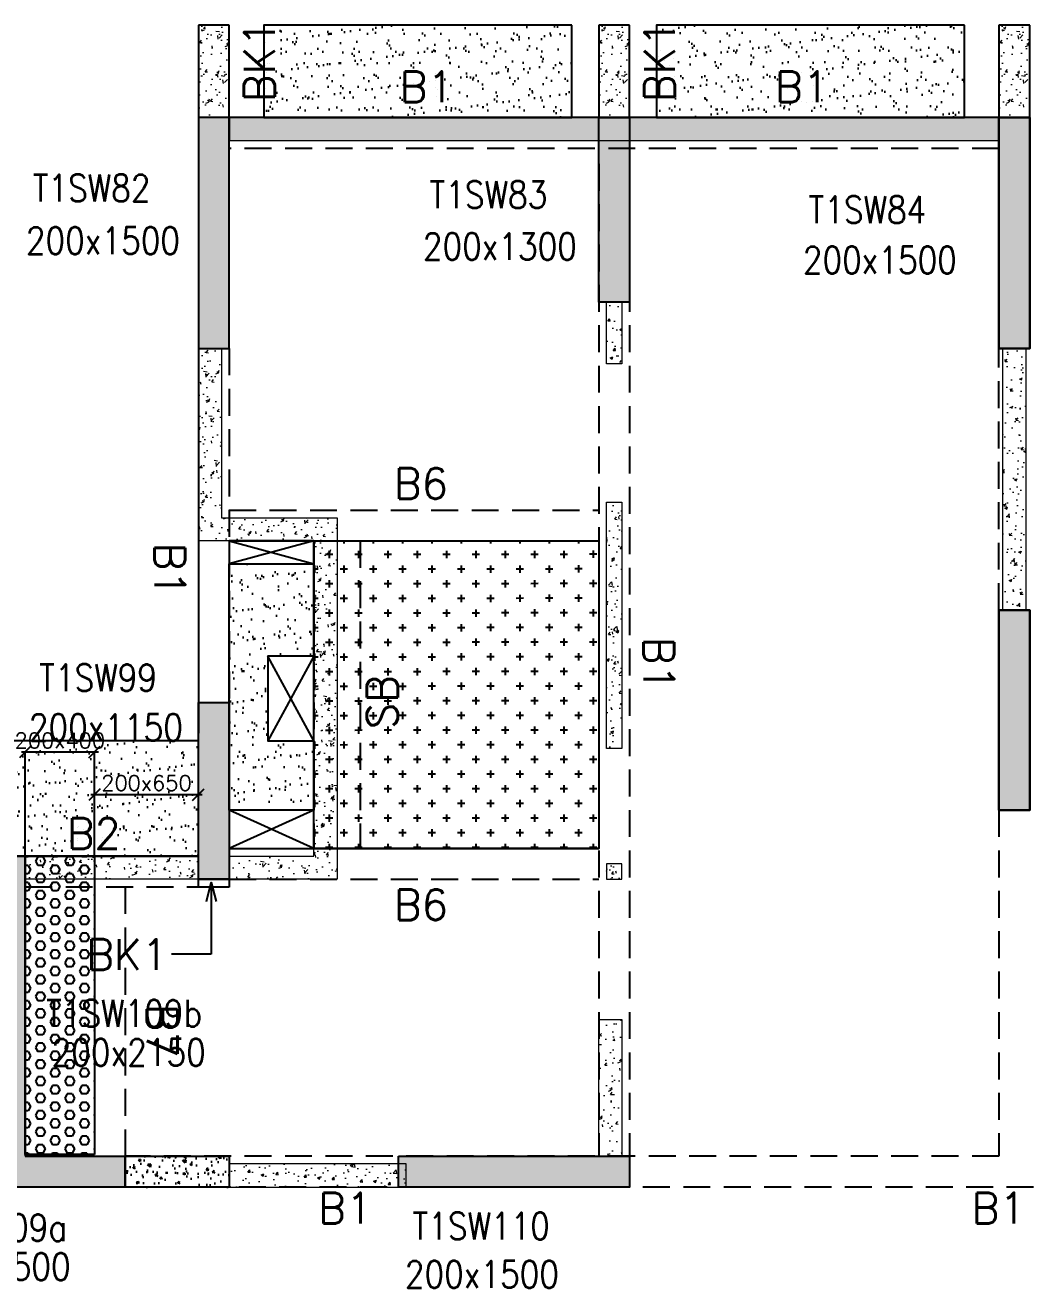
# Model space of a CAD drawing. Header units: millimetres. Extents: x 1078357 to 2594950, y -4969473 to -4636555.
# Drawn here: x 1864131 to 1870656, y -4655342 to -4647138 of the extents above; entities that cross this region are included whole.
import ezdxf

# ---------------------------------------------------------------- set-up
doc = ezdxf.new("R2010")
doc.units = ezdxf.units.MM
doc.header["$PDMODE"] = 35
for name, pattern in [('CONTINOUS', [0]), ('HIDDEN', [0.375, 0.25, -0.125]), ('New Retail block$0$CONTINOUS', [0])]:
    doc.linetypes.add(name, pattern=pattern)
doc.layers.get('0').update_dxf_attribs({"lineweight": 0})
doc.layers.get('Defpoints').update_dxf_attribs({"lineweight": 0})
for name, color, linetype, lineweight in [('A-_ANOTDIMA_D-', 6, 'Continuous', 13), ('COL. NO.', 30, 'Continuous', 25), ('COL. SIZE', 7, 'Continuous', 25), ('DIM', 9, 'Continuous', 25), ('HATCH', 8, 'Continuous', 30), ('RCC UPSTAND', 43, 'Continuous', 30), ('S-NON STR RCC WALL', 8, 'Continuous', 0)]:
    doc.layers.add(name, color=color, linetype=linetype, lineweight=lineweight)
for name, color, linetype in [('B-200x325', 201, 'HIDDEN'), ('B-200x375', 41, 'HIDDEN'), ('B-200x650', 241, 'HIDDEN'), ('B-300xSLAB THK.', 151, 'Continuous'), ('BK1-200x650', 241, 'HIDDEN'), ('DC BEAM NO.', 7, 'Continuous'), ('DROP SLAB', 8, 'Continuous'), ('NON STR. RCC WALL', 6, 'Continuous'), ('S-COLUMN_SHEAR WALL', 1, 'Continuous'), ('S-PROJECTION', 54, 'New Retail block$0$CONTINOUS'), ('SLAB FOLD', 8, 'Continuous')]:
    doc.layers.add(name, color=color, linetype=linetype)
doc.styles.add('Roman', font='romans')
doc.styles.add('ROMANS', font='romans.shx', dxfattribs={"width": 0.85})
doc.dimstyles.new('HARESH', dxfattribs={"dimtxt": 150, "dimasz": 75, "dimexe": 0, "dimexo": 0, "dimgap": 25, "dimtad": 1, "dimdec": 0, "dimdsep": 46, "dimtxsty": 'Roman', "dimblk": 'OBLIQUE', "dimcen": 225, "dimdle": 25, "dimclrd": 2, "dimclre": 2, "dimclrt": 7, "dimadec": 8, "dimazin": 1, "dimtfac": 1, "dimtdec": 0, "dimtmove": 0, "dimatfit": 0, "dimfxl": 1, "dimlwd": -1, "dimlwe": -1, "dimarcsym": 0})
pattern_1 = [(50, (-4526714.12, 23254837.94), (182.184669, -15.9390855), [19.05, -209.55]), (355, (-4526714.12, 23254837.94), (-35.2434214, 191.0568452), [15.24, -167.6405842]), (100.4514447, (-4526698.94, 23254836.6), (146.9412471, 175.1177519), [16.1900088, -178.0902446]), (46.1842, (-4526714.12, 23254888.74), (271.0790409, -42.042328), [28.575, -314.325]), (96.6355576, (-4526691.53, 23254885.23), (237.404134, 247.4261246), [24.2850231, -267.1356082]), (351.1841512, (-4526714.12, 23254888.74), (237.404134, 247.4261246), [22.859967, -251.459732]), (21, (-4526688.72, 23254876.04), (151.6143913, -102.2651982), [19.05, -209.55]), (326, (-4526688.72, 23254876.04), (61.8020283, 184.1879661), [15.24, -167.64]), (71.451445, (-4526676.08, 23254867.51), (213.4164193, 81.9227689), [16.1900088, -178.0899376]), (37.5, (-4526714.12, 23254837.935), (3.08860325, 84.55503887), [0, -165.608, 0, -170.18, 0, -168.275]), (7.5, (-4526714.12, 23254837.935), (66.8196625, 100.18057482), [0, -97.028, 0, -161.798, 0, -64.135]), (327.5, (-4526770.76, 23254837.935), (135.59059517, -5.728744), [0, -63.5, 0, -198.12, 0, -262.89]), (317.5, (-4526796.16, 23254837.94), (148.1291814, 25.42649103), [0, -82.55, 0, -131.572, 0, -186.69])]

# ---------------------------------------------------------------- blocks, each defined once
blk = doc.blocks.new('_Oblique')
at = {"color": 0, "linetype": 'ByBlock', "lineweight": -2}
blk.add_line((-0.5, -0.5), (0.5, 0.5), dxfattribs=at)
blk = doc.blocks.new('*D1458')
at = {"layer": 'Defpoints', "color": 0, "ltscale": 700, "transparency": 16777216}
for p in [(1864581.1, -4651860.5), (1864131, -4652537.3, 0), (1864581.1, -4652537.2, 0)]:
    blk.add_point(p, dxfattribs=at)
at = {"layer": 'DIM', "color": 2, "ltscale": 700, "transparency": 16777216}
for p, q in [((1864106, -4651860.5), (1864606.1, -4651860.5)), ((1864131, -4652537.3), (1864131, -4651860.5)), ((1864581.1, -4652537.2), (1864581.1, -4651860.5))]:
    blk.add_line(p, q, dxfattribs=at)
at = {"layer": 'DIM', "color": 2, "ltscale": 700, "transparency": 16777216, "xscale": 75, "yscale": 75, "zscale": 75, "rotation": 180}
blk.add_blockref('_Oblique', (1864131, -4651860.5), dxfattribs=at)
at = {"layer": 'DIM', "color": 2, "ltscale": 700, "transparency": 16777216, "xscale": 75, "yscale": 75, "zscale": 75}
blk.add_blockref('_Oblique', (1864581.1, -4651860.5), dxfattribs=at)
at = {"layer": 'DIM', "color": 7, "ltscale": 700, "transparency": 16777216, "insert": (1864356, -4651785.5), "char_height": 150, "attachment_point": 5, "style": 'Roman'}
blk.add_mtext('{\\H0.666667x;200x400}', dxfattribs=at)
blk = doc.blocks.new('*D1459')
at = {"layer": 'Defpoints', "color": 0, "ltscale": 700, "transparency": 16777216}
for p in [(1865256, -4652137.2), (1864581.1, -4652537.2, 0), (1865256, -4652537.2, 0)]:
    blk.add_point(p, dxfattribs=at)
at = {"layer": 'DIM', "color": 2, "ltscale": 700, "transparency": 16777216}
for p, q in [((1864556.1, -4652137.2), (1865281, -4652137.2)), ((1864581.1, -4652537.2), (1864581.1, -4652137.2)), ((1865256, -4652537.2), (1865256, -4652137.2))]:
    blk.add_line(p, q, dxfattribs=at)
at = {"layer": 'DIM', "color": 2, "ltscale": 700, "transparency": 16777216, "xscale": 75, "yscale": 75, "zscale": 75, "rotation": 180}
blk.add_blockref('_Oblique', (1864581.1, -4652137.2), dxfattribs=at)
at = {"layer": 'DIM', "color": 2, "ltscale": 700, "transparency": 16777216, "xscale": 75, "yscale": 75, "zscale": 75}
blk.add_blockref('_Oblique', (1865256, -4652137.2), dxfattribs=at)
at = {"layer": 'DIM', "color": 7, "ltscale": 700, "transparency": 16777216, "insert": (1864918.5, -4652062.2), "char_height": 150, "attachment_point": 5, "style": 'Roman'}
blk.add_mtext('{\\H0.666667x;200x650}', dxfattribs=at)
blk = doc.blocks.new('G$CD63B60BD')
at = {"layer": 'COL. NO.', "linetype": 'Continuous', "style": 'ROMANS', "width": 0.85}
for s, p in [('T1SW82', (51473.7, 15355.1, -320.4)), ('T1SW83', (54051.3, 15312.4, -320.4)), ('T1SW84', (56513, 15214, -320.4)), ('T1SW99', (51515.8, 12172.6, -320.4)), ('T1SW109b', (51560.1, 9990.9, -320.4)), ('T1SW110', (53940.3, 8609.2, -320.4)), ('T1SW109a', (50682.7, 8599.4, -320.4))]:
    blk.add_text(s, height=175, dxfattribs=at).set_placement(p)
at = {"layer": 'COL. SIZE', "linetype": 'Continuous', "style": 'ROMANS', "width": 0.85}
for s, p in [('200x1500', (51429.5, 15013.4, -320.4)), ('200x1300', (54007.9, 14974.9, -320.4)), ('200x1500', (56476.2, 14886.5, -320.4)), ('200x1150', (51448.7, 11849.2, -320.4)), ('200x2150', (51596.4, 9737.5, -320.4)), ('200x1500', (50719, 8346, -320.4)), ('200x1500', (53891.1, 8295.7, -320.4))]:
    blk.add_text(s, height=175, dxfattribs=at).set_placement(p)

msp = doc.modelspace()

# ---------------------------------------------------------------- hatches: boundary and pattern name
at = {"layer": 'DROP SLAB'}
h = msp.add_hatch(dxfattribs=at)
h.set_pattern_fill('CROSS', color=8, scale=15, angle=179.96921)
h.set_pattern_definition([(180.03079016, (-1451735.6, 9389968.63), (-95.1987999, -95.3011726), [47.625, -142.875]), (270.03079016, (-1451759.43, 9389992.43), (95.3011726, -95.1987999), [47.625, -142.875])])
h.paths.add_polyline_path([(1866006.1, -4650488.1), (1867856.1, -4650488.1), (1867856.1, -4652487.9), (1866006.1, -4652487.9)])
at = {"layer": 'HATCH'}
h = msp.add_hatch(dxfattribs=at)
h.set_pattern_fill('AR-SAND', color=8, scale=3, angle=179.97015)
h.set_pattern_definition([(37.4701541, (-1067077.19, 9339832.47), (-4.7236114, 146.8264517), [0, -115.824, 0, -129.54, 0, -123.825]), (7.4701541, (-1067077.2, 9339832.47), (134.9689868, 214.9772528), [0, -62.484, 0, -104.394, 0, -40.005]), (327.4701541, (-1067170.92, 9339832.52), (237.2979035, 0.3075449), [0, -38.1, 0, -137.16, 0, -179.07]), (317.4701541, (-1067170.92, 9339832.52), (229.1017424, 66.759465), [0, -19.05, 0, -89.916, 0, -102.87])])
h.paths.add_polyline_path([(1867681.4, -4647137.8), (1865681.4, -4647137.8), (1865681.4, -4647737.8), (1867681.4, -4647737.8)])
h = msp.add_hatch(dxfattribs=at)
h.set_pattern_fill('AR-SAND', color=8, scale=3, angle=179.97015)
h.set_pattern_definition([(37.4701541, (-1069627.19, 9339832.47), (-4.7236114, 146.8264517), [0, -115.824, 0, -129.54, 0, -123.825]), (7.4701541, (-1069627.2, 9339832.47), (134.9689868, 214.9772528), [0, -62.484, 0, -104.394, 0, -40.005]), (327.4701541, (-1069720.92, 9339832.52), (237.2979035, 0.3075449), [0, -38.1, 0, -137.16, 0, -179.07]), (317.4701541, (-1069720.92, 9339832.52), (229.1017424, 66.759465), [0, -19.05, 0, -89.916, 0, -102.87])])
h.paths.add_polyline_path([(1870231.4, -4647137.8), (1868231.4, -4647137.8), (1868231.4, -4647737.8), (1870231.4, -4647737.8)])
h = msp.add_hatch(dxfattribs=at)
h.set_pattern_fill('AR-SAND', color=8, scale=3, angle=179.97015)
h.set_pattern_definition([(37.47015413, (-3169426.86, 18707870.84), (-4.72361136, 146.8264517), [0, -115.824, 0, -129.54, 0, -123.825]), (7.4701541, (-3169426.86, 18707870.84), (134.9689868, 214.9772528), [0, -62.484, 0, -104.394, 0, -40.005]), (327.4701541, (-3169520.58, 18707870.89), (237.2979035, 0.3075449), [0, -38.1, 0, -137.16, 0, -179.07]), (317.4701541, (-3169520.58, 18707870.9), (229.1017424, 66.759465), [0, -19.05, 0, -89.916, 0, -102.87])])
h.paths.add_polyline_path([(1865456.1, -4650637.8), (1866006.1, -4650637.8), (1866006.1, -4651237.8), (1865706.1, -4651237.8), (1865706.1, -4651787.8), (1866006.1, -4651787.7), (1866006.1, -4652237.8), (1865456.1, -4652237.8)])
h = msp.add_hatch(dxfattribs=at)
h.set_pattern_fill('AR-SAND', color=8, scale=3, angle=179.97015)
h.set_pattern_definition([(37.4701541, (-2159001.82, 14023801.6), (-4.72361136, 146.8264517), [0, -115.824, 0, -129.54, 0, -123.825]), (7.4701541, (-2159001.82, 14023801.6), (134.9689868, 214.9772528), [0, -62.484, 0, -104.394, 0, -40.005]), (327.4701541, (-2159095.54, 14023801.65), (237.2979035, 0.3075449), [0, -38.1, 0, -137.16, 0, -179.07]), (317.4701541, (-2159095.54, 14023801.65), (229.1017424, 66.759465), [0, -19.05, 0, -89.916, 0, -102.87])])
h.paths.add_polyline_path([(1865256.1, -4651787.7), (1862806.1, -4651787.7), (1862806.4, -4652537.8), (1865256.4, -4652537.8)])
h = msp.add_hatch(dxfattribs=at)
h.set_pattern_fill('AR-SAND', color=8, scale=3, angle=179.97015)
h.set_pattern_definition([(37.4701541, (-2159001.91, 14023801.62), (-4.72361136, 146.8264517), [0, -115.824, 0, -129.54, 0, -123.825]), (7.4701541, (-2159001.9, 14023801.62), (134.9689868, 214.9772528), [0, -62.484, 0, -104.394, 0, -40.005]), (327.4701541, (-2159095.63, 14023801.67), (237.2979035, 0.3075449), [0, -38.1, 0, -137.16, 0, -179.07]), (317.4701541, (-2159095.63, 14023801.67), (229.1017424, 66.759465), [0, -19.05, 0, -89.916, 0, -102.87])])
h.paths.add_polyline_path([(1865256.4, -4651937.7), (1862806.3, -4651937.7), (1862806.4, -4652537.7), (1865256.4, -4652537.7)])
at = {"layer": 'RCC UPSTAND'}
h = msp.add_hatch(dxfattribs=at)
h.set_pattern_fill('AR-CONC', color=8, scale=20, angle=90)
h.set_pattern_definition([(140, (-1332718.86, -7191907.34), (12.550427, 143.4520365), [15, -165]), (85, (-1332718.86, -7191907.34), (-150.438427, -27.7502667), [12, -132]), (190.4514445, (-1332717.82, -7191895.39), (-137.887998, 115.7017693), [12.7480384, -140.2284224]), (136.1842, (-1332758.86, -7191907.34), (33.103856, 213.448266), [22.5, -247.5]), (186.6356355, (-1332756.1, -7191889.55), (-194.82372, 186.932389), [19.122068, -210.342752]), (81.184164, (-1332758.86, -7191907.34), (-194.82372, 186.932389), [18, -198]), (111, (-1332748.86, -7191887.34), (80.523778, 119.3814104), [15, -165]), (56, (-1332748.86, -7191887.34), (-145.030009, 48.6630664), [12, -132]), (161.4514447, (-1332742.15, -7191877.39), (-64.5062306, 168.0444753), [12.748038, -140.2284224]), (127.5, (-1332718.865, -7191907.34), (-66.57877077, 2.43197106), [0, -130.4, 0, -134, 0, -132.5]), (97.5, (-1332718.865, -7191907.34), (-78.8823424, 52.6139075), [0, -76.4, 0, -127.4, 0, -50.5]), (57.5, (-1332718.865, -7191951.94), (4.51097435, 106.7644872), [0, -50, 0, -156, 0, -207]), (47.5, (-1332718.865, -7191971.94), (-20.0209965, 116.6372339), [0, -65, 0, -103.6, 0, -147])])
h.paths.add_polyline_path([(1864781.1, -4654487.7), (1865456.1, -4654487.7), (1865456.1, -4654687.7), (1864781.1, -4654687.7)])
at = {"layer": 'S-COLUMN_SHEAR WALL', "lineweight": 25, "extrusion": (1.00316e-06, 1.91639e-11, 1)}
h = msp.add_hatch(color=1, dxfattribs=at)
h.dxf.hatch_style = 1
h.paths.add_polyline_path([(1865456.1, -4647737.8), (1865256.1, -4647737.8), (1865256.1, -4649237.8), (1865456.1, -4649237.8)])
at = {"layer": 'S-COLUMN_SHEAR WALL', "lineweight": 25}
h = msp.add_hatch(color=1, dxfattribs=at)
h.dxf.hatch_style = 1
h.paths.add_polyline_path([(1867856.1, -4648937.8), (1868056.1, -4648937.8), (1868056.1, -4647737.8), (1867856.1, -4647737.8)])
at = {"layer": 'S-COLUMN_SHEAR WALL', "lineweight": 25, "extrusion": (-1.00316e-06, 2.11765e-11, 1)}
h = msp.add_hatch(color=1, dxfattribs=at)
h.dxf.hatch_style = 1
h.paths.add_polyline_path([(1870456.1, -4647737.8), (1870656.1, -4647737.8), (1870656.1, -4649237.8), (1870456.1, -4649237.8)])
at = {"layer": 'S-COLUMN_SHEAR WALL', "lineweight": 25, "extrusion": (1.00316e-06, 1.91639e-11, 1)}
h = msp.add_hatch(color=1, dxfattribs=at)
h.dxf.hatch_style = 1
h.paths.add_polyline_path([(1870656.1, -4647737.8), (1870456.1, -4647737.8), (1870456.1, -4649237.8), (1870656.1, -4649237.8)])
at = {"layer": 'S-COLUMN_SHEAR WALL', "lineweight": 25, "extrusion": (-1.00316e-06, 2.11765e-11, 1)}
h = msp.add_hatch(color=1, dxfattribs=at)
h.dxf.hatch_style = 1
h.paths.add_polyline_path([(1870456.1, -4652237.8), (1870656.1, -4652237.8), (1870656.1, -4650937.8), (1870456.1, -4650937.8)])
at = {"layer": 'S-COLUMN_SHEAR WALL', "lineweight": 25, "extrusion": (1.00316e-06, 1.91639e-11, 1)}
h = msp.add_hatch(color=1, dxfattribs=at)
h.dxf.hatch_style = 1
h.paths.add_polyline_path([(1870656.1, -4652237.8), (1870456.1, -4652237.8), (1870456.1, -4650937.8), (1870656.1, -4650937.8)])
h = msp.add_hatch(color=1, dxfattribs=at)
h.dxf.hatch_style = 1
h.paths.add_polyline_path([(1865456.1, -4652687.8), (1865256.1, -4652687.8), (1865256.1, -4651537.8), (1865456.1, -4651537.8)])
h = msp.add_hatch(color=1, dxfattribs=at)
h.dxf.hatch_style = 1
h.paths.add_polyline_path([(1864131.1, -4654487.8), (1864781.1, -4654487.8), (1864781.1, -4654687.8), (1863931.1, -4654687.8), (1863931.1, -4652537.8), (1864131.1, -4652537.8)])
at = {"layer": 'S-COLUMN_SHEAR WALL', "lineweight": 25}
h = msp.add_hatch(color=1, dxfattribs=at)
h.dxf.hatch_style = 1
h.paths.add_polyline_path([(1866556.1, -4654487.8), (1868056.1, -4654487.8), (1868056.1, -4654687.8), (1866556.1, -4654687.8)])
at = {"layer": 'S-NON STR RCC WALL'}
h = msp.add_hatch(dxfattribs=at)
h.set_pattern_fill('AR-CONC', color=256, angle=180)
h.set_pattern_definition([(50, (-6668588.66, 32907950.42), (182.184669, -15.93908554), [19.05, -209.55]), (355, (-6668588.66, 32907950.42), (-35.2434214, 191.0568452), [15.24, -167.6405842]), (100.4514447, (-6668573.48, 32907949.1), (146.9412471, 175.1177519), [16.1900088, -178.0902446]), (46.1842, (-6668588.66, 32908001.22), (271.0790409, -42.0423279), [28.575, -314.325]), (96.6355576, (-6668566.08, 32907997.72), (237.404134, 247.4261246), [24.2850231, -267.1356082]), (351.1841512, (-6668588.66, 32908001.22), (237.404134, 247.4261246), [22.859967, -251.459732]), (21, (-6668563.26, 32907988.52), (151.61439127, -102.2651982), [19.05, -209.55]), (326, (-6668563.26, 32907988.52), (61.80202835, 184.1879661), [15.24, -167.64]), (71.451445, (-6668550.63, 32907980), (213.4164193, 81.9227689), [16.1900088, -178.0899376]), (37.5, (-6668588.665, 32907950.424), (3.08860325, 84.55503887), [0, -165.608, 0, -170.18, 0, -168.275]), (7.5, (-6668588.665, 32907950.42), (66.8196625, 100.18057482), [0, -97.028, 0, -161.798, 0, -64.135]), (327.5, (-6668645.31, 32907950.424), (135.59059517, -5.72874399), [0, -63.5, 0, -198.12, 0, -262.89]), (317.5, (-6668670.71, 32907950.42), (148.1291814, 25.42649103), [0, -82.55, 0, -131.572, 0, -186.69])])
h.paths.add_polyline_path([(1865456.1, -4647737.8), (1865456.1, -4647137.8), (1865256.1, -4647137.8), (1865256.1, -4647737.8), (1865456.1, -4647737.8)], is_closed=False)
h = msp.add_hatch(dxfattribs=at)
h.set_pattern_fill('AR-CONC', color=256, angle=180)
h.set_pattern_definition([(50, (-6665988.69, 32907950.43), (182.184669, -15.93908554), [19.05, -209.55]), (355, (-6665988.69, 32907950.43), (-35.2434214, 191.0568452), [15.24, -167.6405842]), (100.4514447, (-6665973.5, 32907949.1), (146.9412471, 175.1177519), [16.1900088, -178.0902446]), (46.1842, (-6665988.69, 32908001.23), (271.0790409, -42.0423279), [28.575, -314.325]), (96.6355576, (-6665966.1, 32907997.73), (237.404134, 247.4261246), [24.2850231, -267.1356082]), (351.1841512, (-6665988.69, 32908001.23), (237.404134, 247.4261246), [22.859967, -251.459732]), (21, (-6665963.29, 32907988.53), (151.61439127, -102.2651982), [19.05, -209.55]), (326, (-6665963.29, 32907988.53), (61.80202835, 184.1879661), [15.24, -167.64]), (71.451445, (-6665950.65, 32907980), (213.4164193, 81.9227689), [16.1900088, -178.0899376]), (37.5, (-6665988.685, 32907950.43), (3.08860325, 84.55503887), [0, -165.608, 0, -170.18, 0, -168.275]), (7.5, (-6665988.685, 32907950.43), (66.8196625, 100.18057482), [0, -97.028, 0, -161.798, 0, -64.135]), (327.5, (-6666045.33, 32907950.43), (135.59059517, -5.72874399), [0, -63.5, 0, -198.12, 0, -262.89]), (317.5, (-6666070.73, 32907950.43), (148.1291814, 25.42649103), [0, -82.55, 0, -131.572, 0, -186.69])])
h.paths.add_polyline_path([(1868056.1, -4647737.8), (1868056.1, -4647137.8), (1867856.1, -4647137.8), (1867856.1, -4647737.8), (1868056.1, -4647737.8)], is_closed=False)
h = msp.add_hatch(dxfattribs=at)
h.set_pattern_fill('AR-CONC', color=256, angle=180)
h.set_pattern_definition([(50, (-6663388.69, 32907950.45), (182.184669, -15.93908554), [19.05, -209.55]), (355, (-6663388.69, 32907950.45), (-35.2434214, 191.0568452), [15.24, -167.6405842]), (100.4514447, (-6663373.5, 32907949.13), (146.9412471, 175.1177519), [16.1900088, -178.0902446]), (46.1842, (-6663388.69, 32908001.25), (271.0790409, -42.0423279), [28.575, -314.325]), (96.6355576, (-6663366.1, 32907997.75), (237.404134, 247.4261246), [24.2850231, -267.1356082]), (351.1841512, (-6663388.69, 32908001.25), (237.404134, 247.4261246), [22.859967, -251.459732]), (21, (-6663363.29, 32907988.55), (151.61439127, -102.2651982), [19.05, -209.55]), (326, (-6663363.29, 32907988.55), (61.80202835, 184.1879661), [15.24, -167.64]), (71.451445, (-6663350.65, 32907980.03), (213.4164193, 81.9227689), [16.1900088, -178.0899376]), (37.5, (-6663388.685, 32907950.455), (3.08860325, 84.55503887), [0, -165.608, 0, -170.18, 0, -168.275]), (7.5, (-6663388.69, 32907950.455), (66.8196625, 100.18057482), [0, -97.028, 0, -161.798, 0, -64.135]), (327.5, (-6663445.33, 32907950.455), (135.59059517, -5.72874399), [0, -63.5, 0, -198.12, 0, -262.89]), (317.5, (-6663470.73, 32907950.45), (148.1291814, 25.42649103), [0, -82.55, 0, -131.572, 0, -186.69])])
h.paths.add_polyline_path([(1870656.1, -4647737.7), (1870656.1, -4647137.7), (1870456.1, -4647137.7), (1870456.1, -4647737.7), (1870656.1, -4647737.7)], is_closed=False)
h = msp.add_hatch(dxfattribs=at)
h.set_pattern_fill('AR-CONC', color=256, angle=180)
h.set_pattern_definition([(50, (-5623938.83, 27938857.12), (182.184669, -15.93908554), [19.05, -209.55]), (355, (-5623938.83, 27938857.12), (-35.2434214, 191.0568452), [15.24, -167.6405842]), (100.4514447, (-5623923.65, 27938855.8), (146.9412471, 175.1177519), [16.1900088, -178.0902446]), (46.1842, (-5623938.83, 27938907.92), (271.0790409, -42.042328), [28.575, -314.325]), (96.6355576, (-5623916.24, 27938904.42), (237.404134, 247.4261246), [24.2850231, -267.1356082]), (351.1841512, (-5623938.83, 27938907.92), (237.404134, 247.4261246), [22.859967, -251.459732]), (21, (-5623913.43, 27938895.22), (151.6143913, -102.2651982), [19.05, -209.55]), (326, (-5623913.43, 27938895.22), (61.8020283, 184.1879661), [15.24, -167.64]), (71.451445, (-5623900.8, 27938886.7), (213.4164193, 81.9227689), [16.1900088, -178.0899376]), (37.5, (-5623938.834, 27938857.12), (3.08860325, 84.55503887), [0, -165.608, 0, -170.18, 0, -168.275]), (7.5, (-5623938.83, 27938857.12), (66.8196625, 100.18057482), [0, -97.028, 0, -161.798, 0, -64.135]), (327.5, (-5623995.476, 27938857.12), (135.59059517, -5.72874399), [0, -63.5, 0, -198.12, 0, -262.89]), (317.5, (-5624020.88, 27938857.12), (148.1291814, 25.42649103), [0, -82.55, 0, -131.572, 0, -186.69])])
h.paths.add_polyline_path([(1865459.3, -4647737.8), (1870456.4, -4647737.8), (1870456.4, -4647887.8), (1865459.3, -4647887.8)])
h = msp.add_hatch(dxfattribs=at)
h.set_pattern_fill('AR-CONC', color=256, angle=180)
h.set_pattern_definition([(50, (1867969.6, -4749442.22), (182.18467, -15.93909), [19.05, -209.55]), (355, (1867969.6, -4749442.22), (-35.24342, 191.05685), [15.24, -167.6406]), (100.45144, (1867984.78, -4749443.55), (146.94125, 175.11775), [16.19, -178.09024]), (46.1842, (1867969.6, -4749391.42), (271.07904, -42.04233), [28.575, -314.325]), (96.63556, (1867992.2, -4749394.93), (237.4041, 247.4261), [24.285, -267.1356]), (351.18415, (1867969.6, -4749391.42), (237.4041, 247.4261), [22.86, -251.4597]), (21, (1867995, -4749404.12), (151.6144, -102.2652), [19.05, -209.55]), (326, (1867995, -4749404.12), (61.80203, 184.18797), [15.24, -167.64]), (71.45144, (1868007.64, -4749412.65), (213.41642, 81.92277), [16.19, -178.08994]), (37.5, (1867969.6, -4749442.225), (3.088603, 84.55504), [0, -165.608, 0, -170.18, 0, -168.275]), (7.5, (1867969.6, -4749442.225), (66.81966, 100.180575), [0, -97.028, 0, -161.798, 0, -64.135]), (327.5, (1867912.96, -4749442.225), (135.590595, -5.728744), [0, -63.5, 0, -198.12, 0, -262.89]), (317.5, (1867887.56, -4749442.22), (148.12918, 25.42649), [0, -82.55, 0, -131.572, 0, -186.69])])
h.paths.add_polyline_path([(1867906.3, -4648937.8), (1868006.3, -4648937.8), (1868006.3, -4649337.8), (1867906.3, -4649337.8)])
h = msp.add_hatch(dxfattribs=at)
h.set_pattern_fill('AR-CONC', color=256, angle=180)
h.set_pattern_definition(pattern_1)
h.paths.add_polyline_path([(1866156.4, -4650337.8), (1866156.4, -4652687.8), (1865456.4, -4652687.8), (1865456.4, -4652537.8), (1866006.4, -4652537.8), (1866006.4, -4650487.8), (1865256.4, -4650487.8), (1865256.4, -4649237.7), (1865406.4, -4649237.7), (1865406.4, -4650337.8)])
at = {"layer": 'S-NON STR RCC WALL', "ltscale": 700}
h = msp.add_hatch(dxfattribs=at)
h.set_pattern_fill('AR-CONC', color=256)
h.set_pattern_definition([(50, (737365.26, -65139.46), (182.184669, -15.9390855), [19.05, -209.55]), (355, (737365.26, -65139.46), (-35.2434214, 191.056845), [15.24, -167.640584]), (100.4514447, (737380.45, -65140.8), (146.941247, 175.117752), [16.190009, -178.0902446]), (46.1842, (737365.26, -65088.66), (271.079041, -42.042328), [28.575, -314.325]), (96.6355576, (737387.85, -65092.17), (237.404134, 247.426125), [24.285023, -267.135608]), (351.184151, (737365.26, -65088.66), (237.404134, 247.426125), [22.859967, -251.459732]), (21, (737390.66, -65101.36), (151.6143913, -102.265198), [19.05, -209.55]), (326, (737390.66, -65101.36), (61.802028, 184.187966), [15.24, -167.64]), (71.451445, (737403.3, -65109.89), (213.416419, 81.922769), [16.190009, -178.0899376]), (37.5, (737365.264, -65139.464), (3.08860325, 84.5550389), [0, -165.608, 0, -170.18, 0, -168.275]), (7.5, (737365.26, -65139.46), (66.8196625, 100.1805748), [0, -97.028, 0, -161.798, 0, -64.135]), (327.5, (737308.62, -65139.464), (135.5905952, -5.728744), [0, -63.5, 0, -198.12, 0, -262.89]), (317.5, (737283.22, -65139.46), (148.1291814, 25.426491), [0, -82.55, 0, -131.572, 0, -186.69])])
h.paths.add_polyline_path([(1870481.3, -4649237.7), (1870631.3, -4649237.7), (1870631.3, -4650937.7), (1870481.3, -4650937.7)])
at = {"layer": 'S-NON STR RCC WALL'}
h = msp.add_hatch(dxfattribs=at)
h.set_pattern_fill('AR-CONC', color=256, angle=180)
h.set_pattern_definition([(50, (2965194.32, -9433461.41), (182.184669, -15.9390855), [19.05, -209.55]), (355, (2965194.32, -9433461.41), (-35.2434214, 191.056845), [15.24, -167.640584]), (100.4514447, (2965209.5, -9433462.74), (146.941247, 175.117752), [16.190009, -178.0902446]), (46.1842, (2965194.32, -9433410.61), (271.079041, -42.042328), [28.575, -314.325]), (96.6355576, (2965216.9, -9433414.12), (237.404134, 247.426125), [24.285023, -267.135608]), (351.184151, (2965194.32, -9433410.6), (237.404134, 247.426125), [22.859967, -251.459732]), (21, (2965219.72, -9433423.31), (151.6143913, -102.265198), [19.05, -209.55]), (326, (2965219.72, -9433423.31), (61.802028, 184.187966), [15.24, -167.64]), (71.451445, (2965232.35, -9433431.83), (213.416419, 81.922769), [16.190009, -178.0899376]), (37.5, (2965194.32, -9433461.41), (3.08860325, 84.5550389), [0, -165.608, 0, -170.18, 0, -168.275]), (7.5, (2965194.32, -9433461.41), (66.8196625, 100.1805748), [0, -97.028, 0, -161.798, 0, -64.135]), (327.5, (2965137.675, -9433461.41), (135.5905952, -5.728744), [0, -63.5, 0, -198.12, 0, -262.89]), (317.5, (2965112.28, -9433461.41), (148.1291814, 25.426491), [0, -82.55, 0, -131.572, 0, -186.69])])
h.paths.add_polyline_path([(1867906.3, -4650237.8), (1868006.3, -4650237.8), (1868006.3, -4651837.8), (1867906.3, -4651837.8)])
h = msp.add_hatch(dxfattribs=at)
h.set_pattern_fill('AR-CONC', color=256, angle=180)
h.set_pattern_definition(pattern_1)
h.paths.add_polyline_path([(1864131.3, -4652537.8), (1865256.3, -4652537.8), (1865256.3, -4652687.8), (1864131.3, -4652687.8)])
h = msp.add_hatch(dxfattribs=at)
h.set_pattern_fill('AR-CONC', color=256, angle=180)
h.set_pattern_definition([(50, (2965181.1, -9434826.08), (182.184669, -15.9390855), [19.05, -209.55]), (355, (2965181.1, -9434826.08), (-35.2434214, 191.056845), [15.24, -167.640584]), (100.4514447, (2965196.29, -9434827.4), (146.941247, 175.117752), [16.190009, -178.0902446]), (46.1842, (2965181.1, -9434775.28), (271.079041, -42.042328), [28.575, -314.325]), (96.6355576, (2965203.7, -9434778.78), (237.404134, 247.426125), [24.285023, -267.135608]), (351.184151, (2965181.1, -9434775.28), (237.404134, 247.426125), [22.859967, -251.459732]), (21, (2965206.5, -9434787.98), (151.6143913, -102.265198), [19.05, -209.55]), (326, (2965206.5, -9434787.98), (61.802028, 184.187966), [15.24, -167.64]), (71.451445, (2965219.14, -9434796.5), (213.416419, 81.922769), [16.190009, -178.0899376]), (37.5, (2965181.1, -9434826.077), (3.08860325, 84.5550389), [0, -165.608, 0, -170.18, 0, -168.275]), (7.5, (2965181.1, -9434826.08), (66.8196625, 100.1805748), [0, -97.028, 0, -161.798, 0, -64.135]), (327.5, (2965124.46, -9434826.077), (135.5905952, -5.728744), [0, -63.5, 0, -198.12, 0, -262.89]), (317.5, (2965099.06, -9434826.08), (148.1291814, 25.426491), [0, -82.55, 0, -131.572, 0, -186.69])])
h.paths.add_polyline_path([(1867906.3, -4652687.8), (1868006.3, -4652687.8), (1868006.3, -4652587.8), (1867906.3, -4652587.8)])
h = msp.add_hatch(dxfattribs=at)
h.set_pattern_fill('AR-CONC', color=256, angle=180)
h.set_pattern_definition([(50, (-5583678.58, 27938857.12), (182.184669, -15.93908554), [19.05, -209.55]), (355, (-5583678.58, 27938857.12), (-35.2434214, 191.0568452), [15.24, -167.6405842]), (100.4514447, (-5583663.4, 27938855.79), (146.9412471, 175.1177519), [16.1900088, -178.0902446]), (46.1842, (-5583678.58, 27938907.92), (271.0790409, -42.042328), [28.575, -314.325]), (96.6355576, (-5583656, 27938904.4), (237.404134, 247.4261246), [24.2850231, -267.1356082]), (351.1841512, (-5583678.58, 27938907.92), (237.404134, 247.4261246), [22.859967, -251.459732]), (21, (-5583653.18, 27938895.22), (151.6143913, -102.2651982), [19.05, -209.55]), (326, (-5583653.18, 27938895.22), (61.8020283, 184.1879661), [15.24, -167.64]), (71.451445, (-5583640.54, 27938886.7), (213.4164193, 81.9227689), [16.1900088, -178.0899376]), (37.5, (-5583678.58, 27938857.115), (3.08860325, 84.55503887), [0, -165.608, 0, -170.18, 0, -168.275]), (7.5, (-5583678.58, 27938857.115), (66.8196625, 100.18057482), [0, -97.028, 0, -161.798, 0, -64.135]), (327.5, (-5583735.22, 27938857.115), (135.59059517, -5.72874399), [0, -63.5, 0, -198.12, 0, -262.89]), (317.5, (-5583760.62, 27938857.12), (148.1291814, 25.42649103), [0, -82.55, 0, -131.572, 0, -186.69])])
h.paths.add_polyline_path([(1867856.4, -4653597.8), (1868006.3, -4653597.8), (1868006.3, -4654487.7), (1867856.4, -4654487.7)])
at = {"layer": 'S-NON STR RCC WALL', "ltscale": 700}
h = msp.add_hatch(dxfattribs=at)
h.set_pattern_fill('AR-CONC', color=256)
h.set_pattern_definition([(50, (1834589.98, -4757708.7), (182.18467, -15.93909), [19.05, -209.55]), (355, (1834589.98, -4757708.7), (-35.24342, 191.05685), [15.24, -167.64058]), (100.45144, (1834605.16, -4757710.03), (146.94125, 175.11775), [16.19, -178.09024]), (46.1842, (1834589.98, -4757657.9), (271.07904, -42.04233), [28.575, -314.325]), (96.63556, (1834612.57, -4757661.4), (237.40413, 247.4261), [24.285, -267.1356]), (351.18415, (1834589.98, -4757657.9), (237.4041, 247.4261), [22.86, -251.4597]), (21, (1834615.38, -4757670.6), (151.6144, -102.2652), [19.05, -209.55]), (326, (1834615.38, -4757670.6), (61.80203, 184.18797), [15.24, -167.64]), (71.45144, (1834628.01, -4757679.13), (213.41642, 81.92277), [16.19, -178.08994]), (37.5, (1834589.98, -4757708.704), (3.088603, 84.55504), [0, -165.608, 0, -170.18, 0, -168.275]), (7.5, (1834589.98, -4757708.7), (66.81966, 100.180575), [0, -97.028, 0, -161.798, 0, -64.135]), (327.5, (1834533.34, -4757708.704), (135.590595, -5.728744), [0, -63.5, 0, -198.12, 0, -262.89]), (317.5, (1834507.94, -4757708.7), (148.12918, 25.42649), [0, -82.55, 0, -131.572, 0, -186.69])])
h.paths.add_polyline_path([(1866606.4, -4654537.8), (1865456.3, -4654537.8), (1865456.3, -4654687.8), (1866606.4, -4654687.8)])
at = {"layer": 'SLAB FOLD', "ltscale": 1000}
h = msp.add_hatch(dxfattribs=at)
h.set_pattern_fill('HEX', color=8, scale=10, angle=180)
h.set_pattern_definition([(180, (1815381.29, -4465732.775), (-7e-15, -54.992613), [31.75, -63.5]), (300, (1815381.29, -4465732.775), (47.625, 27.496307), [31.75, -63.5]), (240, (1815349.54, -4465732.775), (47.625, -27.496307), [31.75, -63.5])])
h.paths.add_polyline_path([(1864131.7, -4654477.2), (1864581.7, -4654477.2), (1864581.7, -4652537.8), (1864131.7, -4652537.8)])

# ---------------------------------------------------------------- linework, layer by layer
at = {"layer": 'B-200x325', "ltscale": 700}
for p, q in [((1865456.1, -4650288.1, 0), (1867856.1, -4650288.1, 0)), ((1865456.2, -4652687.9, 0), (1867856.1, -4652687.9, 0))]:
    msp.add_line(p, q, dxfattribs=at)
at = {"layer": 'B-200x325', "linetype": 'Continuous', "ltscale": 700}
for p, q in [((1865456.1, -4650488.1, 0), (1867856.1, -4650488.1, 0)), ((1865456.2, -4652487.9, 0), (1867856.1, -4652487.9, 0))]:
    msp.add_line(p, q, dxfattribs=at)
at = {"layer": 'B-200x375', "linetype": 'Continuous', "ltscale": 700}
msp.add_line((1864581.2, -4652737.9, 0), (1864581.2, -4654477.2, 0), dxfattribs=at)
at = {"layer": 'B-200x375', "ltscale": 700}
msp.add_line((1864781.2, -4652737.9, 0), (1864781.2, -4654487.9, 0), dxfattribs=at)
at = {"layer": 'B-200x650', "linetype": 'CONTINOUS', "ltscale": 700}
for p, q in [((1865456.1, -4647137.7, 0), (1865256.1, -4647137.7, 0)), ((1865256.1, -4647137.7, 0), (1865256.1, -4647737.7, 0)), ((1865456.1, -4647737.7, 0), (1865456.1, -4647137.7, 0)), ((1868056.1, -4647137.8, 0), (1867856.1, -4647137.8, 0)), ((1867856.1, -4647137.8, 0), (1867856.1, -4647737.8, 0)), ((1868056.1, -4647737.8, 0), (1868056.1, -4647137.8, 0)), ((1870656.1, -4647137.7, 0), (1870456.1, -4647137.7, 0)), ((1870456.1, -4647137.7, 0), (1870456.1, -4647737.7, 0)), ((1870656.1, -4647737.7, 0), (1870656.1, -4647137.7, 0)), ((1870456.4, -4647737.8, 0), (1865456.4, -4647737.8, 0)), ((1865256.4, -4649237.7, 0), (1865256.4, -4651737.8, 0)), ((1865256.4, -4652537.7, 0), (1862806.4, -4652537.7, 0))]:
    msp.add_line(p, q, dxfattribs=at)
at = {"layer": 'B-200x650', "linetype": 'HIDDEN', "ltscale": 700}
for p, q in [((1870456.4, -4647937.8, 0), (1865456.4, -4647937.8, 0)), ((1867856.3, -4648037.8, 0), (1867856.3, -4654487.7, 0)), ((1868056.3, -4648037.8, 0), (1868056.3, -4654487.7, 0)), ((1865456.4, -4649237.7, 0), (1865456.4, -4651737.8, 0)), ((1870456.4, -4650937.7, 0), (1870456.4, -4649237.7, 0)), ((1870456.3, -4652237.8, 0), (1870456.3, -4654487.8, 0)), ((1864131.4, -4652737.7, 0), (1865256.4, -4652737.7, 0)), ((1870456.3, -4654487.7, 0), (1864781.1, -4654487.7, 0)), ((1876981.1, -4654687.7, 0), (1864781.1, -4654687.7, 0))]:
    msp.add_line(p, q, dxfattribs=at)
at = {"layer": 'B-300xSLAB THK.', "linetype": 'HIDDEN', "ltscale": 700}
for p, q in [((1866006, -4650488, 0), (1866006, -4652487.8, 0)), ((1866306, -4650488, 0), (1866306, -4652487.8, 0))]:
    msp.add_line(p, q, dxfattribs=at)
at = {"layer": 'BK1-200x650', "linetype": 'Continuous', "ltscale": 700, "elevation": 0}
msp.add_lwpolyline([(1865456.4, -4652738), (1865256.4, -4652738), (1865256.4, -4652687.8), (1865456.4, -4652687.8)], close=True, dxfattribs=at)
at = {"layer": 'DROP SLAB', "color": 3, "linetype": 'CONTINOUS', "ltscale": 500}
for p, q in [((1865456.1, -4650487.8, 0), (1866006.1, -4650637.8, 0)), ((1866005.3, -4650488, 0), (1865456.1, -4650637.8, 0)), ((1866006.2, -4651237.8, 0), (1865706.1, -4651787.8, 0)), ((1866006.2, -4651787.8, 0), (1865706.1, -4651237.8, 0)), ((1866006.1, -4652487.8, 0), (1865456.1, -4652237.8, 0)), ((1866006.1, -4652237.8, 0), (1865456.3, -4652487.8, 0))]:
    msp.add_line(p, q, dxfattribs=at)
at = {"layer": 'DROP SLAB', "color": 3, "linetype": 'CONTINOUS', "ltscale": 500, "elevation": 0}
for points in [[(1866006.1, -4650488), (1865456.1, -4650488), (1865456.1, -4650637.8), (1866006.1, -4650637.8)], [(1866006.1, -4650488.1), (1867856.1, -4650488.1), (1867856.1, -4652487.9), (1866006.1, -4652487.9)], [(1866006.1, -4651237.8), (1865706.1, -4651237.8), (1865706.1, -4651787.8), (1866006.1, -4651787.8)], [(1866006.1, -4652237.8), (1865456.3, -4652237.8), (1865456.3, -4652487.8), (1866006.1, -4652487.8)]]:
    msp.add_lwpolyline(points, close=True, dxfattribs=at)
at = {"layer": 'NON STR. RCC WALL', "elevation": 0}
msp.add_lwpolyline([(1864781.1, -4654487.7), (1865456.1, -4654487.7), (1865456.1, -4654687.7), (1864781.1, -4654687.7)], close=True, dxfattribs=at)
at = {"layer": 'S-COLUMN_SHEAR WALL', "color": 1, "lineweight": 25, "extrusion": (1.00316e-06, 1.91639e-11, 1), "elevation": 1.9}
for points in [[(1865456.1, -4647737.8), (1865256.1, -4647737.8), (1865256.1, -4649237.8), (1865456.1, -4649237.8)], [(1870656.1, -4647737.8), (1870456.1, -4647737.8), (1870456.1, -4649237.8), (1870656.1, -4649237.8)], [(1870656.1, -4652237.8), (1870456.1, -4652237.8), (1870456.1, -4650937.8), (1870656.1, -4650937.8)], [(1865456.1, -4652687.8), (1865256.1, -4652687.8), (1865256.1, -4651537.8), (1865456.1, -4651537.8)]]:
    msp.add_lwpolyline(points, close=True, dxfattribs=at)
at = {"layer": 'S-COLUMN_SHEAR WALL', "color": 1, "lineweight": 25, "elevation": 0}
for points in [[(1867856.1, -4647737.8), (1868056.1, -4647737.8), (1868056.1, -4648937.8), (1867856.1, -4648937.8)], [(1866556.1, -4654487.8), (1868056.1, -4654487.8), (1868056.1, -4654687.8), (1866556.1, -4654687.8)]]:
    msp.add_lwpolyline(points, close=True, dxfattribs=at)
at = {"layer": 'S-COLUMN_SHEAR WALL', "color": 1, "lineweight": 25, "extrusion": (-1.00316e-06, 2.11765e-11, 1), "elevation": -1.9}
for points in [[(1870456.1, -4647737.8), (1870656.1, -4647737.8), (1870656.1, -4649237.8), (1870456.1, -4649237.8)], [(1870456.1, -4652237.8), (1870656.1, -4652237.8), (1870656.1, -4650937.8), (1870456.1, -4650937.8)]]:
    msp.add_lwpolyline(points, close=True, dxfattribs=at)
at = {"layer": 'S-COLUMN_SHEAR WALL', "color": 1, "lineweight": 25, "extrusion": (1.00316e-06, 1.91639e-11, 1), "elevation": 1.9}
msp.add_lwpolyline([(1864131.1, -4654487.8), (1864781.1, -4654487.8), (1864781.1, -4654687.8), (1863931.1, -4654687.8), (1863931.1, -4652537.8), (1864131.1, -4652537.8), (1864131.1, -4654487.8)], dxfattribs=at)
at = {"layer": 'S-NON STR RCC WALL', "elevation": 0}
for points in [[(1865459.3, -4647737.8), (1870456.4, -4647737.8), (1870456.4, -4647887.8), (1865459.3, -4647887.8)], [(1867906.3, -4648937.8), (1868006.3, -4648937.8), (1868006.3, -4649337.8), (1867906.3, -4649337.8)], [(1866156.4, -4650337.8), (1866156.4, -4652687.8), (1865456.4, -4652687.8), (1865456.4, -4652537.8), (1866006.4, -4652537.8), (1866006.4, -4650487.8), (1865256.4, -4650487.8), (1865256.4, -4649237.7), (1865406.4, -4649237.7), (1865406.4, -4650337.8)], [(1864131.3, -4652537.8), (1865256.3, -4652537.8), (1865256.3, -4652687.8), (1864131.3, -4652687.8)]]:
    msp.add_lwpolyline(points, close=True, dxfattribs=at)
at = {"layer": 'S-NON STR RCC WALL', "ltscale": 700, "elevation": 0}
for points in [[(1870481.3, -4649237.7), (1870631.3, -4649237.7), (1870631.3, -4650937.7), (1870481.3, -4650937.7)], [(1867906.3, -4650237.8), (1868006.3, -4650237.8), (1868006.3, -4651837.8), (1867906.3, -4651837.8)], [(1867906.3, -4652687.8), (1868006.3, -4652687.8), (1868006.3, -4652587.8), (1867906.3, -4652587.8)], [(1867856.4, -4653597.8), (1868006.3, -4653597.8), (1868006.3, -4654487.7), (1867856.4, -4654487.7)], [(1866606.4, -4654537.8), (1865456.3, -4654537.8), (1865456.3, -4654687.8), (1866606.4, -4654687.8)]]:
    msp.add_lwpolyline(points, close=True, dxfattribs=at)
at = {"layer": 'S-PROJECTION', "elevation": 0}
for points in [[(1867681.4, -4647137.8), (1865681.4, -4647137.8), (1865681.4, -4647737.8), (1867681.4, -4647737.8)], [(1870231.4, -4647137.8), (1868231.4, -4647137.8), (1868231.4, -4647737.8), (1870231.4, -4647737.8)], [(1865256.1, -4651787.7), (1862806.1, -4651787.7), (1862806.4, -4652537.8), (1865256.4, -4652537.8)]]:
    msp.add_lwpolyline(points, close=True, dxfattribs=at)
at = {"layer": 'SLAB FOLD', "color": 8, "ltscale": 1000, "elevation": 0}
msp.add_lwpolyline([(1865456.1, -4650637.8), (1866006.1, -4650637.8), (1866006.1, -4651237.8), (1865706.1, -4651237.8), (1865706.1, -4651787.8), (1866006.1, -4651787.7), (1866006.1, -4652237.8), (1865456.1, -4652237.8), (1865456.1, -4650637.8)], dxfattribs=at)
msp.add_lwpolyline([(1864581.5, -4654477.2), (1864131.3, -4654477.2), (1864131.3, -4652537.8), (1864581.5, -4652537.8)], close=True, dxfattribs=at)

# ---------------------------------------------------------------- block references
at = {"layer": 'A-_ANOTDIMA_D-', "color": 2, "ltscale": 700}
msp.add_blockref('G$CD63B60BD', (1812706.1, -4663637.8, 0), dxfattribs=at)

# ---------------------------------------------------------------- texts
at = {"layer": 'B-200x325', "linetype": 'Continuous', "ltscale": 700, "style": 'ROMANS'}
for p in [(1866525.6, -4650216, -2.7), (1866525.6, -4652953.1, -2.7)]:
    msp.add_text('B6', height=200, rotation=359.99866, dxfattribs=at).set_placement(p)
at = {"layer": 'B-200x375', "linetype": 'Continuous', "ltscale": 700, "style": 'ROMANS'}
msp.add_text('B7', height=200, rotation=269.99866, dxfattribs=at).set_placement((1864921.2, -4653497.3, -2.7))
at = {"layer": 'B-200x650', "linetype": 'CONTINOUS', "ltscale": 700, "style": 'ROMANS'}
for p in [(1865751.7, -4647637.4, 50), (1868351.7, -4647637.4, 50)]:
    msp.add_text('BK1', height=200, rotation=90, dxfattribs=at).set_placement(p)
at = {"layer": 'B-200x650', "linetype": 'HIDDEN', "ltscale": 500, "style": 'ROMANS'}
for rotation, p in [(359.99906, (1866562.8, -4647637.4, -2.7)), (359.99906, (1869001.7, -4647637.4, -2.7)), (269.99906, (1864970.3, -4650499.9, -2.7)), (269.99906, (1868146.8, -4651112.7, -2.7)), (359.99906, (1866033.9, -4654924.9, -2.7)), (359.99906, (1870278.9, -4654924.9, -2.7))]:
    msp.add_text('B1', height=200, rotation=rotation, dxfattribs=at).set_placement(p)
at = {"layer": 'B-300xSLAB THK.', "linetype": 'Continuous', "ltscale": 700, "style": 'ROMANS'}
msp.add_text('SB', height=200, rotation=90.00094, dxfattribs=at).set_placement((1866550.7, -4651712.1, -2.7))
at = {"layer": 'BK1-200x650', "linetype": 'Continuous', "ltscale": 700, "style": 'ROMANS'}
msp.add_text('BK1', height=200, rotation=0.00094, dxfattribs=at).set_placement((1864527.5, -4653276.9, -2.7))
at = {"layer": 'DC BEAM NO.', "linetype": 'Continuous', "ltscale": 500, "style": 'ROMANS'}
msp.add_text('B2', height=200, dxfattribs=at).set_placement((1864400.9, -4652490.7, -2.7))

# ---------------------------------------------------------------- dimensions: what is measured, and where the dimension line sits
at = {"layer": 'DIM', "ltscale": 700}
dim = msp.add_linear_dim(base=(1864581.1, -4651860.5, 0), p1=(1864131, -4652537.3, 0), p2=(1864581.1, -4652537.2, 0), text='{\\H0.666667x;200x400}', dimstyle='HARESH', override={"dimtxsty": 'Roman'}, dxfattribs=at)
dim.commit()
dim.dimension.update_dxf_attribs({"geometry": '*D1458', "text_midpoint": (1864356, -4651860.5, 0), "dimtype": 160})
dim = msp.add_linear_dim(base=(1865256, -4652137.2, 0), p1=(1864581.1, -4652537.2, 0), p2=(1865256, -4652537.2, 0), text='{\\H0.666667x;200x650}', dimstyle='HARESH', override={"dimtxsty": 'Roman', "dimtmove": 1}, dxfattribs=at)
dim.commit()
dim.dimension.update_dxf_attribs({"geometry": '*D1459', "text_midpoint": (1864918.5, -4652062.2, 0)})

# ---------------------------------------------------------------- leaders
at = {"layer": 'BK1-200x650', "linetype": 'Continuous', "ltscale": 700}
msp.add_leader([(1865339.9, -4652707.7, 0), (1865339.9, -4653174.7, 0), (1865081.1, -4653174.7, 0)], dimstyle='HARESH', override={"dimasz": 125, "dimgap": 25, "dimtad": 0, "dimldrblk": 'Open30'}, dxfattribs=at)

doc.saveas('drawing.dxf')
